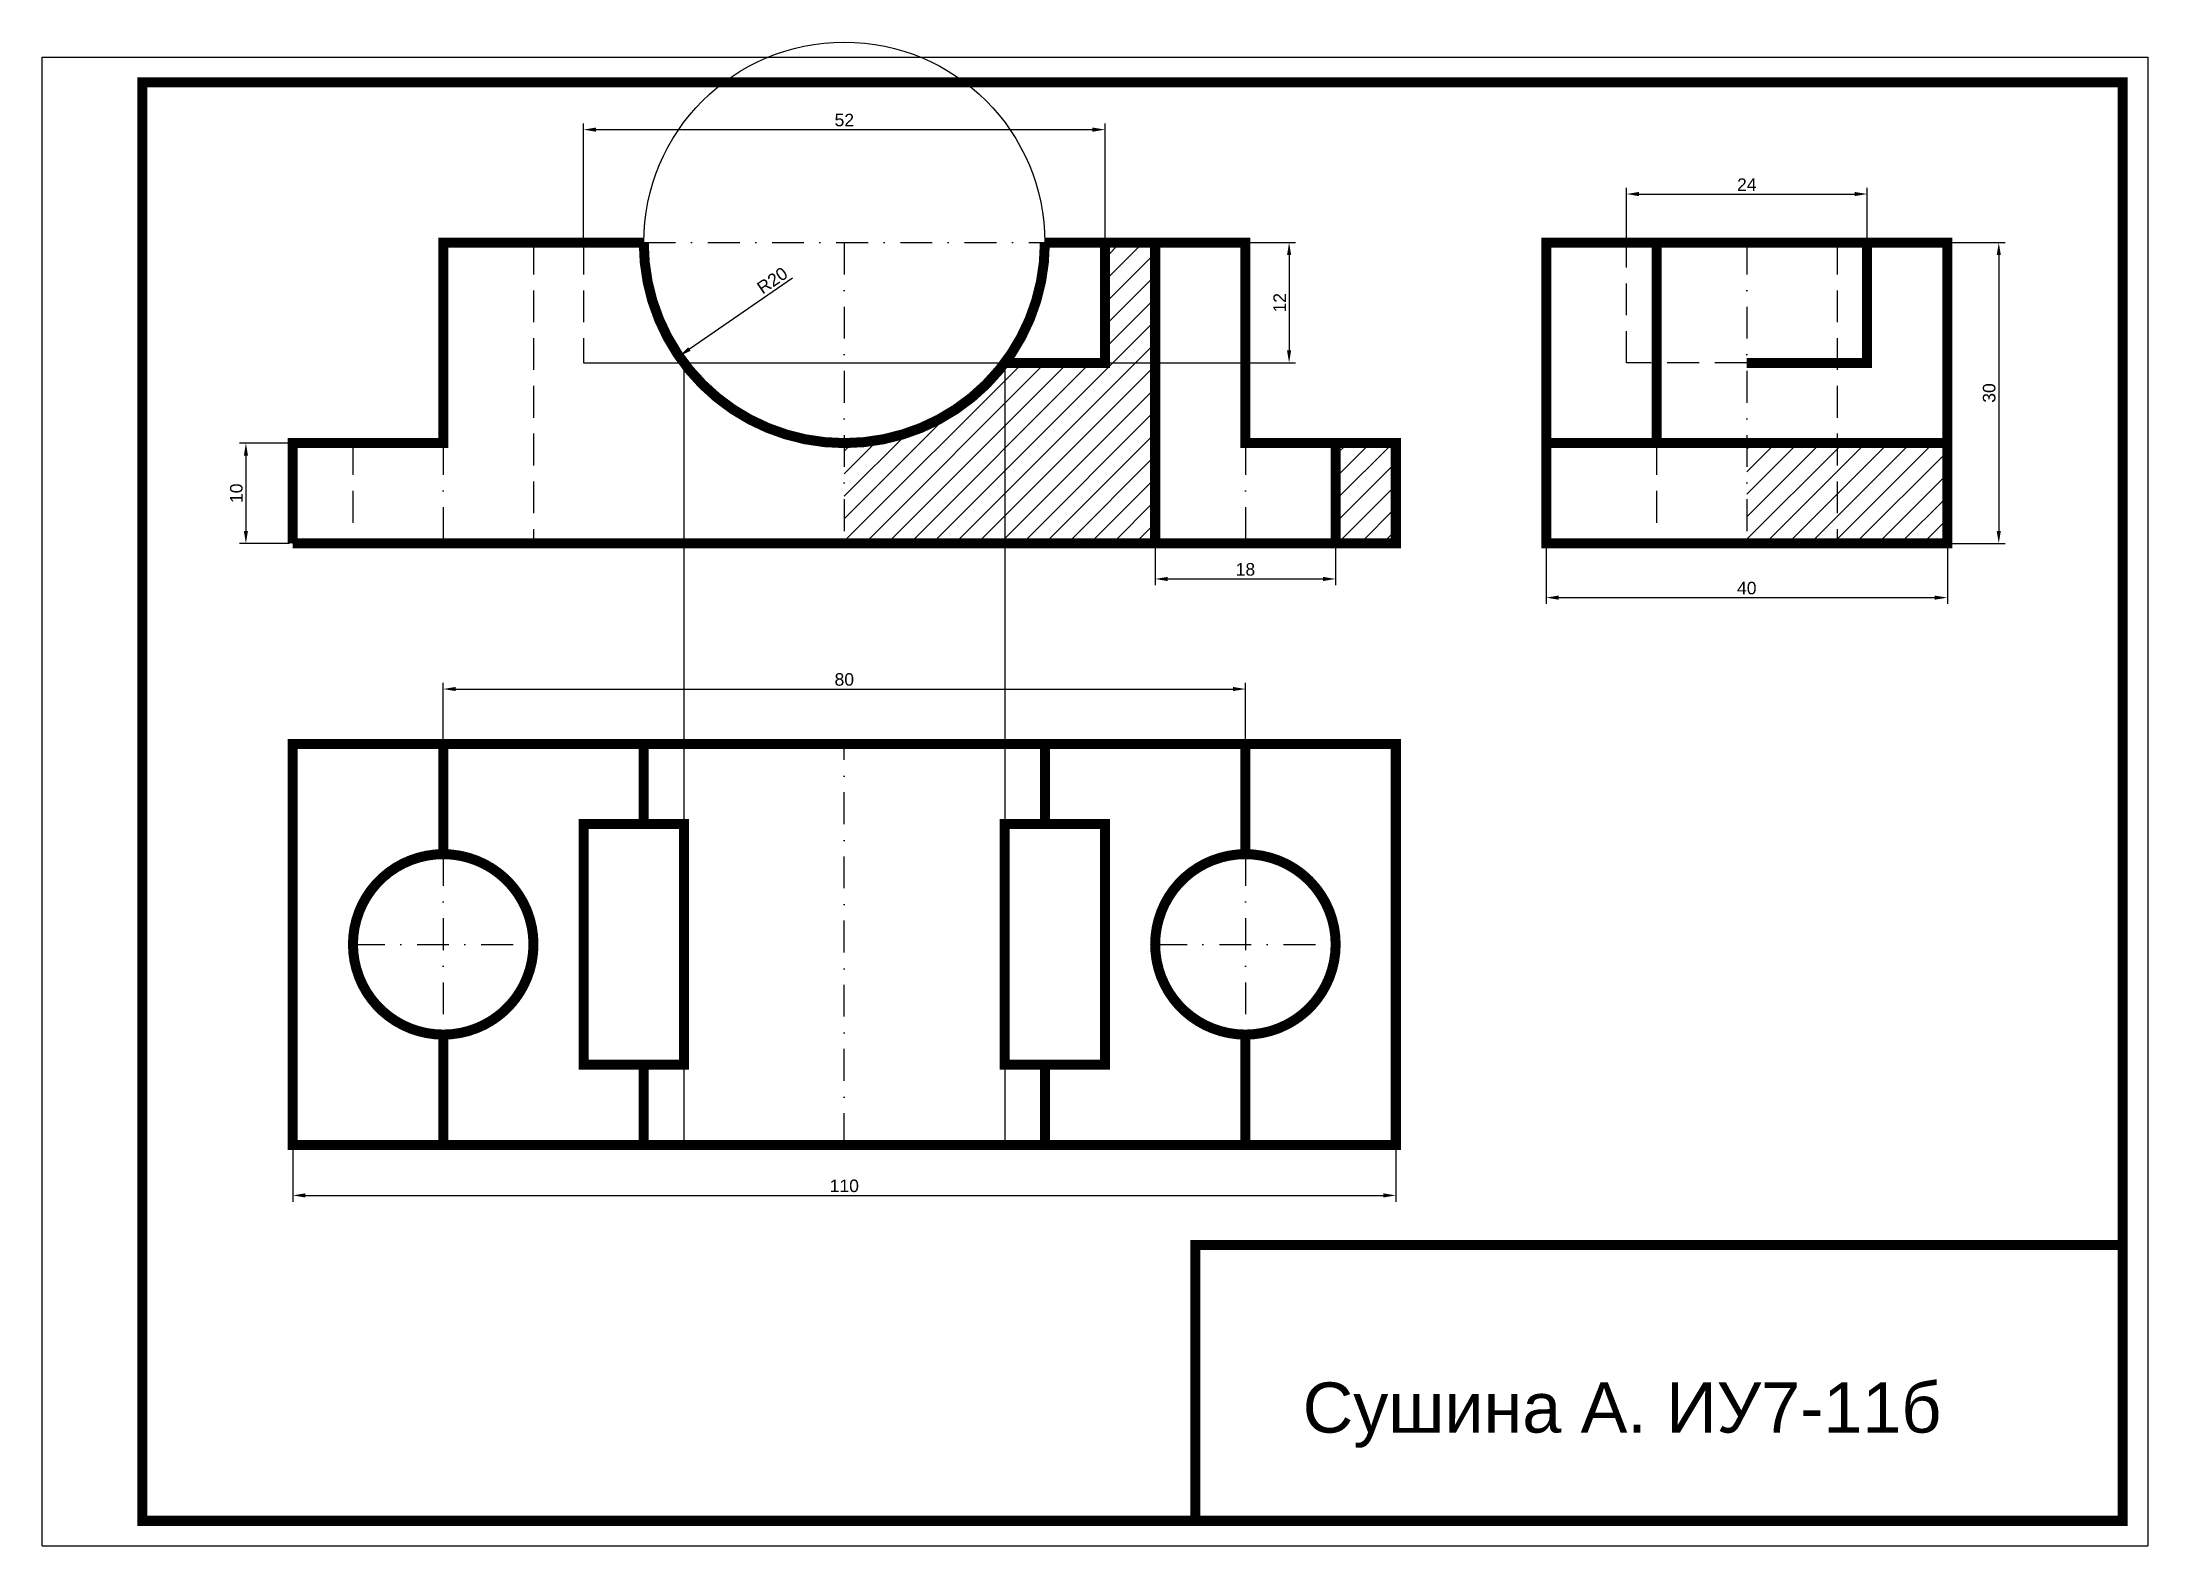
# Model space of a CAD drawing. Header units: millimetres. Extents: x 0 to 420, y 0 to 300.
import ezdxf

# ---------------------------------------------------------------- set-up
doc = ezdxf.new("R2010")
doc.units = ezdxf.units.MM
doc.header["$LTSCALE"] = 0.5
doc.linetypes.add('штриховая', pattern=[19.05, 12.7, -6.35])
doc.linetypes.add('штрихпунктирная', pattern=[25.4, 12.7, -6.35, 0, -6.35])
for name, color, linetype in [('невидимые линии', 4, 'штриховая'), ('обводка', 10, 'Continuous'), ('оси', 2, 'штрихпунктирная'), ('построения', 160, 'Continuous'), ('размеры', 6, 'Continuous')]:
    doc.layers.add(name, color=color, linetype=linetype)
doc.styles.get("Standard").update_dxf_attribs({"font": 'arial.ttf'})
doc.dimstyles.new('ISO-25', dxfattribs={"dimtxt": 2.5, "dimasz": 2.5, "dimexe": 1.25, "dimexo": 0.625, "dimtad": 1, "dimlfac": 0.5, "dimtxsty": 'Standard', "dimcen": 2.5, "dimadec": 0, "dimazin": 0, "dimtfac": 1, "dimtmove": 0, "dimatfit": 3, "dimfxl": 1, "dimarcsym": 0})

# ---------------------------------------------------------------- blocks, each defined once
blk = doc.blocks.new('*D2')
at = {"layer": 'Defpoints', "color": 0, "transparency": 16777216}
for p in [(50, 220), (40.65, 200), (50, 200)]:
    blk.add_point(p, dxfattribs=at)
at = {"layer": 'размеры', "color": 0, "lineweight": -2, "transparency": 16777216}
for p, q in [((49.37, 220), (39.4, 220)), ((40.65, 217.5), (40.65, 202.5)), ((49.37, 200), (39.4, 200))]:
    blk.add_line(p, q, dxfattribs=at)
at = {"layer": 'размеры', "color": 0, "transparency": 16777216}
for points in [[(40.23, 217.5), (41.06, 217.5), (40.65, 220)], [(40.23, 202.5), (41.06, 202.5), (40.65, 200)]]:
    blk.add_solid(points, dxfattribs=at)
at = {"layer": 'размеры', "color": 0, "transparency": 16777216, "insert": (38.75, 210), "char_height": 2.5, "attachment_point": 5, "rotation": 90}
blk.add_mtext('10', dxfattribs=at)
blk = doc.blocks.new('*D3')
at = {"layer": 'Defpoints', "color": 0, "transparency": 16777216}
for p in [(212, 282.54), (108, 260), (212, 260)]:
    blk.add_point(p, dxfattribs=at)
at = {"layer": 'размеры', "color": 0, "lineweight": -2, "transparency": 16777216}
for p, q in [((108, 260.62), (108, 283.79)), ((110.5, 282.54), (209.5, 282.54)), ((212, 260.62), (212, 283.79))]:
    blk.add_line(p, q, dxfattribs=at)
at = {"layer": 'размеры', "color": 0, "transparency": 16777216}
for points in [[(110.5, 282.96), (110.5, 282.12), (108, 282.54)], [(209.5, 282.96), (209.5, 282.12), (212, 282.54)]]:
    blk.add_solid(points, dxfattribs=at)
at = {"layer": 'размеры', "color": 0, "transparency": 16777216, "insert": (160, 284.44), "char_height": 2.5, "attachment_point": 5}
blk.add_mtext('52', dxfattribs=at)
blk = doc.blocks.new('*D4')
at = {"layer": 'Defpoints', "color": 0, "transparency": 16777216}
for p in [(364, 269.69), (316, 260), (364, 260)]:
    blk.add_point(p, dxfattribs=at)
at = {"layer": 'размеры', "color": 0, "lineweight": -2, "transparency": 16777216}
for p, q in [((316, 260.62), (316, 270.94)), ((318.5, 269.69), (361.5, 269.69)), ((364, 260.62), (364, 270.94))]:
    blk.add_line(p, q, dxfattribs=at)
at = {"layer": 'размеры', "color": 0, "transparency": 16777216}
for points in [[(318.5, 270.11), (318.5, 269.27), (316, 269.69)], [(361.5, 270.11), (361.5, 269.27), (364, 269.69)]]:
    blk.add_solid(points, dxfattribs=at)
at = {"layer": 'размеры', "color": 0, "transparency": 16777216, "insert": (340, 271.57), "char_height": 2.5, "attachment_point": 5}
blk.add_mtext('24', dxfattribs=at)
blk = doc.blocks.new('*D5')
at = {"layer": 'Defpoints', "color": 0, "transparency": 16777216}
for p in [(380, 260), (380, 200), (390.26, 200)]:
    blk.add_point(p, dxfattribs=at)
at = {"layer": 'размеры', "color": 0, "lineweight": -2, "transparency": 16777216}
for p, q in [((380.62, 260), (391.51, 260)), ((390.26, 257.5), (390.26, 202.5)), ((380.62, 200), (391.51, 200))]:
    blk.add_line(p, q, dxfattribs=at)
at = {"layer": 'размеры', "color": 0, "transparency": 16777216}
for points in [[(389.84, 257.5), (390.67, 257.5), (390.26, 260)], [(389.84, 202.5), (390.67, 202.5), (390.26, 200)]]:
    blk.add_solid(points, dxfattribs=at)
at = {"layer": 'размеры', "color": 0, "transparency": 16777216, "insert": (388.35, 230), "char_height": 2.5, "attachment_point": 5, "rotation": 90}
blk.add_mtext('30', dxfattribs=at)
blk = doc.blocks.new('*D6')
at = {"layer": 'Defpoints', "color": 0, "transparency": 16777216}
for p in [(300, 200), (380, 200), (380, 189.17)]:
    blk.add_point(p, dxfattribs=at)
at = {"layer": 'размеры', "color": 0, "lineweight": -2, "transparency": 16777216}
for p, q in [((300, 199.38), (300, 187.92)), ((380, 199.38), (380, 187.92)), ((302.5, 189.17), (377.5, 189.17))]:
    blk.add_line(p, q, dxfattribs=at)
at = {"layer": 'размеры', "color": 0, "transparency": 16777216}
for points in [[(302.5, 189.59), (302.5, 188.76), (300, 189.17)], [(377.5, 189.59), (377.5, 188.76), (380, 189.17)]]:
    blk.add_solid(points, dxfattribs=at)
at = {"layer": 'размеры', "color": 0, "transparency": 16777216, "insert": (340, 191.07), "char_height": 2.5, "attachment_point": 5}
blk.add_mtext('40', dxfattribs=at)
blk = doc.blocks.new('*D7')
at = {"layer": 'Defpoints', "color": 0, "transparency": 16777216}
for p in [(212, 260), (212, 236), (248.71, 236)]:
    blk.add_point(p, dxfattribs=at)
at = {"layer": 'размеры', "color": 0, "lineweight": -2, "transparency": 16777216}
for p, q in [((212.62, 260), (249.96, 260)), ((248.71, 257.5), (248.71, 238.5)), ((212.62, 236), (249.96, 236))]:
    blk.add_line(p, q, dxfattribs=at)
at = {"layer": 'размеры', "color": 0, "transparency": 16777216}
for points in [[(248.3, 257.5), (249.13, 257.5), (248.71, 260)], [(248.3, 238.5), (249.13, 238.5), (248.71, 236)]]:
    blk.add_solid(points, dxfattribs=at)
at = {"layer": 'размеры', "color": 0, "transparency": 16777216, "insert": (246.83, 248), "char_height": 2.5, "attachment_point": 5, "rotation": 90}
blk.add_mtext('12', dxfattribs=at)
blk = doc.blocks.new('*D8')
at = {"layer": 'Defpoints', "color": 0, "transparency": 16777216}
for p in [(222, 200), (258, 200), (258, 192.9)]:
    blk.add_point(p, dxfattribs=at)
at = {"layer": 'размеры', "color": 0, "lineweight": -2, "transparency": 16777216}
for p, q in [((222, 199.38), (222, 191.65)), ((258, 199.38), (258, 191.65)), ((224.5, 192.9), (255.5, 192.9))]:
    blk.add_line(p, q, dxfattribs=at)
at = {"layer": 'размеры', "color": 0, "transparency": 16777216}
for points in [[(224.5, 193.31), (224.5, 192.48), (222, 192.9)], [(255.5, 193.31), (255.5, 192.48), (258, 192.9)]]:
    blk.add_solid(points, dxfattribs=at)
at = {"layer": 'размеры', "color": 0, "transparency": 16777216, "insert": (240, 194.8), "char_height": 2.5, "attachment_point": 5}
blk.add_mtext('18', dxfattribs=at)
blk = doc.blocks.new('*D9')
at = {"layer": 'Defpoints', "color": 0, "transparency": 16777216}
for p in [(160, 260), (127.04, 237.34)]:
    blk.add_point(p, dxfattribs=at)
at = {"layer": 'размеры', "color": 0, "lineweight": -2, "transparency": 16777216}
blk.add_line((149.69, 252.91), (129.1, 238.75), dxfattribs=at)
at = {"layer": 'размеры', "color": 0, "transparency": 16777216}
blk.add_solid([(128.86, 239.1), (129.34, 238.41), (127.04, 237.34)], dxfattribs=at)
at = {"layer": 'размеры', "color": 0, "transparency": 16777216, "insert": (145.64, 252.44), "char_height": 2.5, "attachment_point": 5, "rotation": 34.514}
blk.add_mtext('R20', dxfattribs=at)
blk = doc.blocks.new('*D10')
at = {"layer": 'Defpoints', "color": 0, "transparency": 16777216}
for p in [(50, 80), (270, 80), (270, 69.92)]:
    blk.add_point(p, dxfattribs=at)
at = {"layer": 'размеры', "color": 0, "lineweight": -2, "transparency": 16777216}
for p, q in [((50, 79.38), (50, 68.67)), ((270, 79.38), (270, 68.67)), ((52.5, 69.92), (267.5, 69.92))]:
    blk.add_line(p, q, dxfattribs=at)
at = {"layer": 'размеры', "color": 0, "transparency": 16777216}
for points in [[(52.5, 70.33), (52.5, 69.5), (50, 69.92)], [(267.5, 70.33), (267.5, 69.5), (270, 69.92)]]:
    blk.add_solid(points, dxfattribs=at)
at = {"layer": 'размеры', "color": 0, "transparency": 16777216, "insert": (160, 71.82), "char_height": 2.5, "attachment_point": 5}
blk.add_mtext('110', dxfattribs=at)
blk = doc.blocks.new('*D11')
at = {"layer": 'Defpoints', "color": 0, "transparency": 16777216}
for p in [(240, 170.94), (80, 160), (240, 160)]:
    blk.add_point(p, dxfattribs=at)
at = {"layer": 'размеры', "color": 0, "lineweight": -2, "transparency": 16777216}
for p, q in [((80, 160.62), (80, 172.19)), ((82.5, 170.94), (237.5, 170.94)), ((240, 160.62), (240, 172.19))]:
    blk.add_line(p, q, dxfattribs=at)
at = {"layer": 'размеры', "color": 0, "transparency": 16777216}
for points in [[(82.5, 171.36), (82.5, 170.53), (80, 170.94)], [(237.5, 171.36), (237.5, 170.53), (240, 170.94)]]:
    blk.add_solid(points, dxfattribs=at)
at = {"layer": 'размеры', "color": 0, "transparency": 16777216, "insert": (160, 172.84), "char_height": 2.5, "attachment_point": 5}
blk.add_mtext('80', dxfattribs=at)

msp = doc.modelspace()

# ---------------------------------------------------------------- hatches: boundary and pattern name
at = {"layer": 'оси', "true_color": 0xffffff}
h = msp.add_hatch(dxfattribs=at)
h.set_pattern_fill('ANSI31')
h.paths.add_polyline_path([(222, 260), (212, 260), (212, 236), (192, 236, -0.236068), (160, 220), (160, 200), (222, 200)])
h = msp.add_hatch(dxfattribs=at)
h.set_pattern_fill('ANSI31')
h.paths.add_polyline_path([(270, 220), (258, 220), (258, 200), (270, 200)])
h = msp.add_hatch(dxfattribs=at)
h.set_pattern_fill('ANSI31')
h.paths.add_polyline_path([(358, 220), (340, 220), (340, 200), (358, 200)])
h = msp.add_hatch(dxfattribs=at)
h.set_pattern_fill('ANSI31')
h.paths.add_polyline_path([(380, 220), (358, 220), (358, 200), (380, 200)])

# ---------------------------------------------------------------- linework, layer by layer
for p, q in [((0, 297), (420, 297)), ((0, 0), (0, 297)), ((420, 297), (420, 0)), ((20, 5), (20, 292)), ((20, 292), (415, 292)), ((415, 292), (415, 5)), ((230, 5), (230, 60)), ((230, 60), (415, 60)), ((415, 5), (20, 5)), ((415, 5), (230, 5)), ((0, 0), (420, 0))]:
    msp.add_line(p, q)
at = {"const_width": 2}
for points in [[(20, 5), (20, 292), (415, 292), (415, 5), (20, 5)], [(230, 5), (230, 60), (415, 60)]]:
    msp.add_lwpolyline(points, dxfattribs=at)
at = {"layer": 'невидимые линии'}
for p, q in [((98, 260), (98, 200)), ((108, 260), (108, 236)), ((316, 236), (316, 260)), ((358, 260), (358, 200)), ((108, 236), (128, 236)), ((340, 236), (316, 236)), ((62, 220), (62, 200)), ((322, 220), (322, 200))]:
    msp.add_line(p, q, dxfattribs=at)
at = {"layer": 'обводка', "const_width": 2}
for points in [[(50, 200), (270, 200), (270, 220), (240, 220), (240, 260), (200, 260, -1), (120, 260), (80, 260), (80, 220), (50, 220), (50, 200)], [(50, 80), (270, 80), (270, 160), (50, 160), (50, 80), (80, 80), (80, 102, 1), (80, 138, 0.4142136), (62, 120, 0.4142136), (80, 102, 0.4142136), (98, 120, 0.4142136), (80, 138), (80, 160), (120, 160), (120, 144), (108, 144), (108, 96), (120, 96), (120, 80), (120, 96), (128, 96), (128, 144), (120, 144), (120, 160), (200, 160), (200, 144), (192, 144), (192, 96), (200, 96), (200, 80), (200, 96), (212, 96), (212, 144), (200, 144), (200, 160), (240, 160), (240, 138, -1), (240, 102, -0.4142136), (222, 120, -0.4142136), (240, 138, -0.4142136), (258, 120, -0.4142136), (240, 102), (240, 80)]]:
    msp.add_lwpolyline(points, format="xyb", dxfattribs=at)
for points in [[(192, 236), (212, 236), (212, 260)], [(222, 260), (222, 200)], [(300, 200), (300, 260), (322, 260), (322, 220), (300, 220), (300, 200), (380, 200), (380, 220), (322, 220), (322, 260), (380, 260), (380, 220), (380, 260), (364, 260), (364, 236), (340, 236)], [(258, 220), (258, 200)]]:
    msp.add_lwpolyline(points, dxfattribs=at)
at = {"layer": 'оси'}
for p, q in [((120, 260), (200, 260)), ((160, 260), (160, 200)), ((340, 260), (340, 200)), ((80, 220), (80, 200)), ((240, 220), (240, 200)), ((160, 80), (160, 160)), ((80, 138), (80, 102)), ((240, 138), (240, 102)), ((62, 120), (98, 120)), ((222, 120), (258, 120))]:
    msp.add_line(p, q, dxfattribs=at)
at = {"layer": 'построения'}
for p, q in [((80, 220), (80, 260)), ((80, 260), (120, 260)), ((240, 260), (200, 260)), ((212, 260), (212, 236)), ((222, 260), (222, 200)), ((240, 220), (240, 260)), ((380, 260), (300, 260)), ((300, 260), (300, 200)), ((322, 260), (322, 220)), ((364, 260), (364, 236)), ((380, 200), (380, 260)), ((108, 236), (212, 236)), ((128, 236), (128, 80)), ((192, 236), (192, 80)), ((364, 236), (340, 236)), ((50, 200), (50, 220)), ((50, 220), (80, 220)), ((270, 220), (240, 220)), ((258, 220), (258, 200)), ((270, 200), (270, 220)), ((300, 220), (380, 220)), ((50, 200), (270, 200)), ((300, 200), (380, 200)), ((270, 160), (50, 160)), ((50, 160), (50, 80)), ((80, 160), (80, 138)), ((120, 144), (120, 160)), ((200, 144), (200, 160)), ((240, 160), (240, 138)), ((270, 80), (270, 160)), ((108, 96), (108, 144)), ((108, 144), (120, 144)), ((120, 144), (128, 144)), ((200, 144), (192, 144)), ((212, 144), (200, 144)), ((212, 96), (212, 144)), ((80, 102), (80, 80)), ((240, 102), (240, 80)), ((120, 96), (108, 96)), ((120, 80), (120, 96)), ((120, 96), (128, 96)), ((200, 96), (192, 96)), ((200, 80), (200, 96)), ((200, 96), (212, 96)), ((50, 80), (270, 80))]:
    msp.add_line(p, q, dxfattribs=at)
for centre, radius in [((160, 260), 40), ((80, 120), 18), ((240, 120), 18)]:
    msp.add_circle(centre, radius, dxfattribs=at)

# ---------------------------------------------------------------- texts
msp.add_text('Сушина А. ИУ7-11б', height=10).set_placement((251.424, 22.599))

# ---------------------------------------------------------------- dimensions: what is measured, and where the dimension line sits
at = {"layer": 'размеры'}
for base, p1, p2, picture, middle in [((212, 282.541), (108, 260), (212, 260), '*D3', (160, 284.442)), ((364, 269.69), (316, 260), (364, 260), '*D4', (340, 271.57)), ((258, 192.898), (222, 200), (258, 200), '*D8', (240, 194.799)), ((380, 189.173), (300, 200), (380, 200), '*D6', (340, 191.074)), ((270, 69.917), (50, 80), (270, 80), '*D10', (160, 71.818))]:
    dim = msp.add_linear_dim(base=base, p1=p1, p2=p2, dimstyle='ISO-25', dxfattribs=at)
    dim.commit()
    dim.dimension.update_dxf_attribs({"geometry": picture, "text_midpoint": middle})
dim = msp.add_radius_dim(center=(160, 260), mpoint=(127.041, 237.336), dimstyle='ISO-25', dxfattribs=at)
dim.commit()
dim.dimension.update_dxf_attribs({"geometry": '*D9', "text_midpoint": (146.72, 250.868), "dimtype": 164})
for base, p1, p2, picture, middle in [((248.714, 236), (212, 260), (212, 236), '*D7', (246.834, 248)), ((390.257, 200), (380, 260), (380, 200), '*D5', (388.355, 230)), ((40.647, 200), (50, 220), (50, 200), '*D2', (38.746, 210))]:
    dim = msp.add_linear_dim(base=base, p1=p1, p2=p2, angle=90, dimstyle='ISO-25', dxfattribs=at)
    dim.commit()
    dim.dimension.update_dxf_attribs({"geometry": picture, "text_midpoint": middle})
dim = msp.add_aligned_dim(p1=(80, 160), p2=(240, 160), distance=10.942, dimstyle='ISO-25', dxfattribs=at)
dim.commit()
dim.dimension.update_dxf_attribs({"geometry": '*D11', "text_midpoint": (160, 172.843)})

doc.saveas('drawing.dxf')
